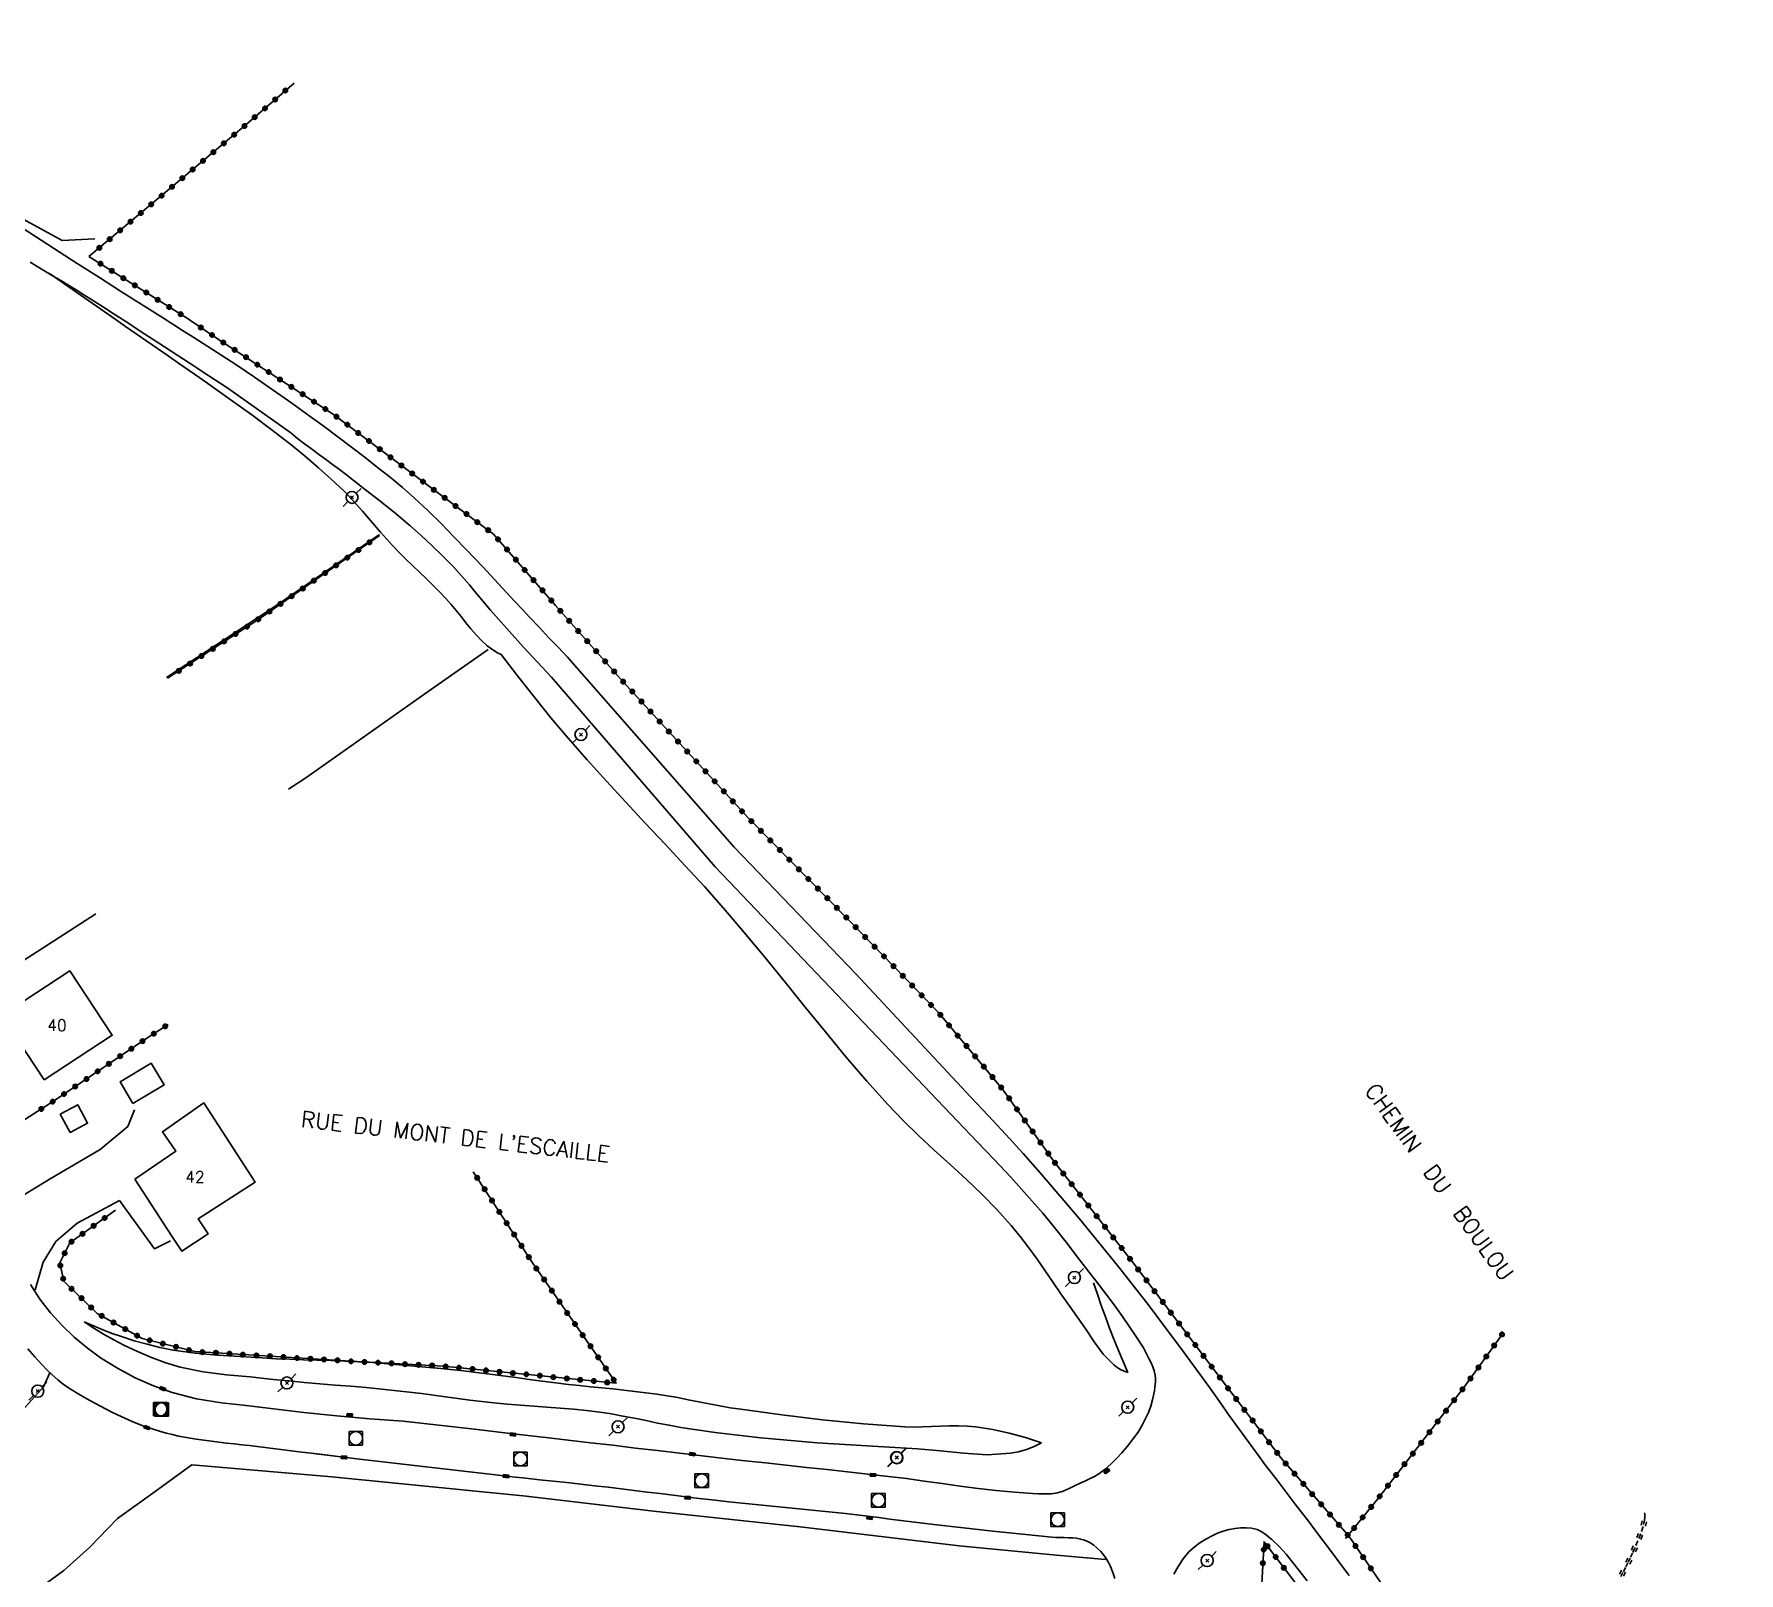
# Model space of a CAD drawing. Header units: millimetres. Extents: x 140000 to 141000, y 143000 to 144000.
# Drawn here: x 140313.5 to 140502.5, y 143532.1 to 143702.7 of the extents above; entities that cross this region are included whole.
import ezdxf
from ezdxf.enums import TextEntityAlignment as Align

# ---------------------------------------------------------------- set-up
doc = ezdxf.new("R2010")
doc.units = ezdxf.units.MM
doc.linetypes.add('DASHED', pattern=[0.75, 0.5, -0.25])
doc.layers.get('0').update_dxf_attribs({"linetype": 'CONTINUOUS'})
for name, color, linetype in [('W0008', 7, 'CONTINUOUS'), ('W0017', 7, 'CONTINUOUS'), ('W0101', 7, 'CONTINUOUS'), ('W0104', 1, 'CONTINUOUS'), ('W0211', 2, 'CONTINUOUS'), ('W0214', 2, 'CONTINUOUS'), ('W0220', 5, 'DASHED'), ('W0322', 7, 'CONTINUOUS'), ('W0323', 7, 'CONTINUOUS'), ('W0330', 7, 'CONTINUOUS'), ('W0401', 7, 'CONTINUOUS'), ('W0420', 7, 'CONTINUOUS'), ('W0473', 7, 'CONTINUOUS'), ('W0989', 7, 'CONTINUOUS'), ('W0991', 7, 'CONTINUOUS')]:
    doc.layers.add(name, color=color, linetype=linetype)
doc.styles.get("Standard").update_dxf_attribs({"font": 'romans.shx', "width": 0.85})

# ---------------------------------------------------------------- blocks, each defined once
blk = doc.blocks.new('T473')
for p, q in [((-0.166667, 0.166667), (0.166667, -0.166667)), ((-0.166667, -0.166667), (0.166667, 0.166667)), ((0.500001, 0.500001), (1.000002, 1.000002)), ((-1.000002, -1.000002), (-0.500001, -0.500001))]:
    blk.add_line(p, q)
blk.add_ellipse((0, 0), major_axis=(0.471405, 0.471405), ratio=1, start_param=5.4977871438, end_param=11.780972451)
blk = doc.blocks.new('T401')
for p, q in [((-0.3, 0.3), (0, 0.3)), ((-0.3, -0.25), (-0.3, 0.3)), ((-0.3, 0.15), (0, 0.15)), ((-0.3, 0), (0, 0)), ((0, 0.3), (0, -0.25)), ((-0.3, -0.15), (0, -0.15)), ((-0.3, -0.25), (-0.3, -0.3)), ((-0.3, -0.3), (0, -0.3)), ((0, -0.3), (0, -0.25))]:
    blk.add_line(p, q)
blk = doc.blocks.new('T420')
for p, q in [((0.75, 0.75), (-0.75, 0.75)), ((-0.75, 0.75), (-0.75, -0.75)), ((0.75, 0.75), (0.75, -0.75)), ((0.75, -0.75), (-0.75, -0.75))]:
    blk.add_line(p, q)
blk.add_ellipse((0, 0), major_axis=(-0.53, 0.53), ratio=1, start_param=3.926991, end_param=10.210176)
blk = doc.blocks.new('t323o')
at = {"color": 0, "linetype": 'Continuous'}
for radius in [0.25, 0.15]:
    blk.add_circle((0, 0), radius, dxfattribs=at)
blk = doc.blocks.new('t322o')
at = {"color": 0, "linetype": 'Continuous'}
for radius in [0.25, 0.15]:
    blk.add_circle((0, 0), radius, dxfattribs=at)
blk = doc.blocks.new('t220o')
at = {"color": 0, "linetype": 'Continuous'}
for p, q in [((-0.25, 0.25), (0.25, 0.25)), ((-0.25, -0.25), (0.25, -0.25))]:
    blk.add_line(p, q, dxfattribs=at)

msp = doc.modelspace()

# ---------------------------------------------------------------- linework, layer by layer
at = {"layer": 'W0008'}
for points in [[(140312.27, 143681.11), (140314.26, 143679.82), (140316.27, 143678.54), (140318.27, 143677.26), (140320.72, 143675.69), (140323.18, 143674.12), (140325.64, 143672.56), (140328.11, 143671)], [(140323.35, 143671), (140322.26, 143671.7), (140321.17, 143672.4), (140320.08, 143673.1), (140318.98, 143673.79), (140318.14, 143674.32), (140317.3, 143674.83), (140316.45, 143675.35), (140315.6, 143675.86), (140314.75, 143676.37), (140313.9, 143676.89), (140313.06, 143677.41)], [(140334.97, 143663.42), (140332.87, 143664.8), (140330.78, 143666.17), (140328.68, 143667.54), (140326.58, 143668.9), (140326.18, 143669.16), (140325.77, 143669.42), (140325.37, 143669.69), (140324.97, 143669.95), (140324.56, 143670.21), (140324.16, 143670.48), (140323.75, 143670.74), (140323.35, 143671)], [(140328.11, 143671), (140328.49, 143670.75), (140328.88, 143670.51), (140329.26, 143670.26), (140329.65, 143670.02), (140331.2, 143669.03), (140332.75, 143668.04), (140334.29, 143667.05), (140335.84, 143666.05)], [(140335.84, 143666.05), (140337.92, 143664.65), (140339.99, 143663.22), (140342.04, 143661.78), (140344.08, 143660.31), (140345.62, 143659.19), (140347.15, 143658.05), (140348.67, 143656.9), (140350.18, 143655.73), (140351.56, 143654.64), (140352.94, 143653.55), (140354.31, 143652.43), (140355.63, 143651.27), (140357.13, 143649.87), (140358.59, 143648.42), (140360.02, 143646.95), (140361.45, 143645.48), (140362.33, 143644.56), (140363.21, 143643.63), (140364.09, 143642.69), (140364.96, 143641.75), (140365.83, 143640.81), (140366.7, 143639.87), (140367.57, 143638.94), (140368.45, 143638), (140369.49, 143636.91), (140370.52, 143635.81), (140371.56, 143634.72), (140372.61, 143633.62)], [(140341.95, 143658.48), (140334.97, 143663.42)], [(140370.83, 143631.42), (140369.26, 143633.09), (140367.71, 143634.76), (140366.18, 143636.45), (140364.65, 143638.15), (140364.06, 143638.83), (140363.47, 143639.52), (140362.89, 143640.22), (140362.31, 143640.92), (140361.73, 143641.62), (140361.14, 143642.31), (140360.54, 143642.99), (140359.92, 143643.66), (140358.77, 143644.84), (140357.59, 143645.99), (140356.38, 143647.12), (140355.15, 143648.21), (140353.43, 143649.66), (140351.67, 143651.06), (140349.89, 143652.44), (140348.11, 143653.81), (140347.34, 143654.4), (140346.57, 143654.98), (140345.79, 143655.55), (140345.01, 143656.13), (140344.24, 143656.7), (140343.47, 143657.28), (140342.7, 143657.87), (140341.95, 143658.48)], [(140372.61, 143633.62), (140391.08, 143612.56), (140404.56, 143598.51), (140417.27, 143584.88)], [(140370.83, 143631.42), (140388.99, 143610.38), (140402.47, 143596.23), (140418.04, 143579.88)], [(140417.27, 143584.88), (140419.24, 143582.81), (140421.19, 143580.72), (140423.11, 143578.6), (140425.01, 143576.46), (140427.19, 143573.93), (140429.35, 143571.37), (140431.47, 143568.79), (140433.57, 143566.18), (140435.34, 143563.96), (140437.08, 143561.71), (140438.8, 143559.45), (140440.5, 143557.18), (140441.61, 143555.68), (140442.71, 143554.16), (140443.8, 143552.64), (140444.89, 143551.12), (140445.97, 143549.59), (140447.06, 143548.07), (140448.16, 143546.55), (140449.26, 143545.04), (140449.92, 143544.15), (140450.59, 143543.27), (140451.26, 143542.39), (140451.93, 143541.51), (140452.61, 143540.63), (140453.28, 143539.76), (140453.95, 143538.88), (140454.62, 143538), (140455.55, 143536.77), (140456.48, 143535.54), (140457.4, 143534.31), (140458.32, 143533.07), (140459.25, 143531.84)], [(140354.38, 143548.94), (140358.34, 143548.49), (140362.3, 143548.05), (140366.26, 143547.59), (140370.22, 143547.14), (140372.7, 143546.85), (140375.17, 143546.56), (140377.65, 143546.27), (140380.13, 143545.97), (140382.6, 143545.68), (140385.08, 143545.39), (140387.55, 143545.1), (140390.03, 143544.82), (140392.3, 143544.56), (140394.57, 143544.31), (140396.84, 143544.07), (140399.11, 143543.82), (140401.38, 143543.58), (140403.64, 143543.33), (140405.91, 143543.08), (140408.18, 143542.83), (140410.17, 143542.58), (140412.16, 143542.31), (140414.15, 143542.03), (140416.14, 143541.75), (140418.13, 143541.48), (140420.13, 143541.25), (140422.14, 143541.06), (140424.14, 143540.94), (140424.83, 143540.9), (140425.53, 143540.88), (140426.23, 143540.9), (140426.92, 143541.01), (140427.57, 143541.2), (140428.2, 143541.48), (140428.81, 143541.78), (140429.42, 143542.08), (140429.95, 143542.31), (140430.48, 143542.54), (140431.01, 143542.8), (140431.51, 143543.1), (140432.2, 143543.62), (140432.85, 143544.19), (140433.46, 143544.79), (140434.04, 143545.42), (140434.68, 143546.16), (140435.28, 143546.94), (140435.85, 143547.74), (140436.35, 143548.58), (140436.69, 143549.24), (140437, 143549.9), (140437.26, 143550.59), (140437.46, 143551.3), (140437.54, 143551.64), (140437.62, 143551.97), (140437.68, 143552.31), (140437.73, 143552.66), (140437.76, 143553), (140437.78, 143553.35), (140437.78, 143553.7), (140437.74, 143554.05), (140437.65, 143554.52), (140437.5, 143554.97), (140437.3, 143555.41), (140437.1, 143555.83), (140436.44, 143557.06), (140435.69, 143558.25), (140434.91, 143559.41), (140434.12, 143560.56), (140433.22, 143561.82), (140432.29, 143563.05), (140431.35, 143564.27), (140430.41, 143565.49), (140429.15, 143567.13), (140427.89, 143568.77), (140426.61, 143570.39), (140425.29, 143571.98), (140423.53, 143574.01), (140421.74, 143576), (140419.91, 143577.96), (140418.04, 143579.88)], [(140313.08, 143564.1), (140314.12, 143562.47), (140315.3, 143560.94), (140316.56, 143559.57), (140317.91, 143558.27), (140319.35, 143557.07), (140320.86, 143555.98), (140322.74, 143554.8), (140324.69, 143553.76), (140326.71, 143552.85), (140328.8, 143552.11), (140331.49, 143551.42), (140334.24, 143550.98), (140336.99, 143550.67), (140339.73, 143550.35), (140343.39, 143549.91), (140347.05, 143549.53), (140350.71, 143549.2), (140354.38, 143548.94)], [(140347.5, 143544.99), (140345.18, 143545.27), (140342.85, 143545.56), (140340.53, 143545.84), (140338.2, 143546.13), (140337.36, 143546.23), (140336.51, 143546.33), (140335.67, 143546.42), (140334.83, 143546.51), (140333.98, 143546.61), (140333.14, 143546.72), (140332.3, 143546.83), (140331.46, 143546.95), (140330.8, 143547.06), (140330.14, 143547.18), (140329.48, 143547.3), (140328.83, 143547.45), (140328.11, 143547.63), (140327.4, 143547.83), (140326.69, 143548.04), (140325.99, 143548.28), (140325.16, 143548.59), (140324.34, 143548.92), (140323.53, 143549.27), (140322.72, 143549.64), (140322.09, 143549.95), (140321.46, 143550.27), (140320.84, 143550.6), (140320.22, 143550.94), (140319.34, 143551.43), (140318.45, 143551.92), (140317.58, 143552.44), (140316.75, 143553.01), (140316.11, 143553.53), (140315.5, 143554.07), (140314.91, 143554.64), (140314.34, 143555.23), (140313.55, 143556.08), (140312.78, 143556.96)], [(140433.27, 143531.51), (140433.05, 143532.18), (140432.79, 143532.82), (140432.58, 143533.28), (140432.33, 143533.71), (140432.04, 143534.12), (140431.72, 143534.5), (140431.32, 143534.88), (140430.9, 143535.22), (140430.43, 143535.52), (140429.93, 143535.74), (140429.49, 143535.88), (140429.03, 143535.96), (140428.57, 143536.01), (140428.11, 143536.03), (140427.66, 143536.04), (140427.21, 143536.04), (140426.75, 143536.05), (140426.3, 143536.08), (140423.03, 143536.42), (140419.76, 143536.77), (140416.49, 143537.13), (140413.22, 143537.5), (140412, 143537.64), (140410.78, 143537.79), (140409.55, 143537.95), (140408.33, 143538.1), (140407.11, 143538.26), (140405.89, 143538.41), (140404.67, 143538.56), (140403.44, 143538.7), (140401.59, 143538.9), (140399.74, 143539.09), (140397.89, 143539.28), (140396.04, 143539.46), (140394.18, 143539.64), (140392.33, 143539.82), (140390.48, 143540.01), (140388.63, 143540.21), (140387.19, 143540.38), (140385.75, 143540.55), (140384.31, 143540.73), (140382.87, 143540.91), (140381.43, 143541.09), (140379.99, 143541.27), (140378.55, 143541.45), (140377.1, 143541.62), (140375.59, 143541.79), (140374.07, 143541.96), (140372.55, 143542.13), (140371.03, 143542.3), (140369.51, 143542.46), (140367.99, 143542.63), (140366.48, 143542.79), (140364.96, 143542.97), (140359.83, 143543.55), (140354.7, 143544.15), (140349.57, 143544.75), (140344.44, 143545.36)], [(140439.81, 143531.97), (140440.3, 143532.84), (140440.85, 143533.68), (140441.5, 143534.45), (140442.07, 143534.99), (140442.7, 143535.46), (140443.36, 143535.88), (140444.05, 143536.24), (140444.66, 143536.52), (140445.29, 143536.76), (140445.94, 143536.94), (140446.6, 143537.05), (140447.21, 143537.11), (140447.82, 143537.12), (140448.44, 143537.07), (140449.04, 143536.92), (140449.5, 143536.71), (140449.92, 143536.44), (140450.3, 143536.14), (140450.67, 143535.82), (140451.5, 143535.04), (140452.27, 143534.2), (140452.99, 143533.33), (140453.69, 143532.44), (140454.59, 143531.23)]]:
    msp.add_lwpolyline(points, dxfattribs=at)
at = {"layer": 'W0017'}
for points in [[(140324.63, 143583.45), (140323.86, 143581.61), (140320.81, 143579.05), (140315.26, 143575.79), (140310.89, 143573.15), (140308.91, 143573), (140307.69, 143573.12)], [(140313.6, 143563.51), (140314.48, 143566.55), (140315.89, 143568.86), (140318.26, 143570.9), (140322.97, 143573.39)], [(140322.97, 143573.41), (140326.82, 143568.05), (140328.59, 143568.92)], [(140312.2, 143550.16), (140314.51, 143552.74), (140315.24, 143554.29)]]:
    msp.add_lwpolyline(points, dxfattribs=at)
at = {"layer": 'W0101'}
for points in [[(140314.62, 143586.77), (140322.14, 143591.72), (140317.43, 143598.87), (140309.91, 143593.92), (140314.62, 143586.77)], [(140324.64, 143575.77), (140329.18, 143578.86), (140327.72, 143581.02), (140332.3, 143584.21), (140337.99, 143575.45), (140331.68, 143571.38), (140332.77, 143569.69), (140329.86, 143567.8), (140328.77, 143569.43)]]:
    msp.add_lwpolyline(points, close=True, dxfattribs=at)
at = {"layer": 'W0104'}
for points in [[(140324.43, 143584.16), (140327.89, 143586.22), (140326.46, 143588.61), (140323.01, 143586.55)], [(140316.39, 143582.98), (140317.49, 143580.94), (140319.42, 143581.97), (140318.32, 143584.02)]]:
    msp.add_lwpolyline(points, close=True, dxfattribs=at)
at = {"layer": 'W0211'}
for points in [[(140315.18, 143676.14), (140322.57, 143671)], [(140322.57, 143671), (140322.83, 143670.82), (140323.1, 143670.63), (140323.37, 143670.45), (140323.63, 143670.26), (140324.81, 143669.45), (140325.98, 143668.64), (140327.16, 143667.83), (140328.34, 143667.02), (140329.51, 143666.21), (140330.69, 143665.4), (140331.86, 143664.58), (140333.02, 143663.75), (140335.32, 143662.11), (140337.62, 143660.46), (140339.89, 143658.77), (140342.12, 143657.03), (140343.59, 143655.83), (140345.02, 143654.61), (140346.43, 143653.34), (140347.8, 143652.04), (140348.51, 143651.31), (140349.2, 143650.56), (140349.88, 143649.8), (140350.54, 143649.02), (140351.2, 143648.25), (140351.87, 143647.48), (140352.54, 143646.72), (140353.23, 143645.98), (140353.96, 143645.23), (140354.69, 143644.49), (140355.44, 143643.77), (140356.19, 143643.05), (140356.94, 143642.32), (140357.68, 143641.6), (140358.41, 143640.86), (140359.13, 143640.11), (140359.71, 143639.46), (140360.27, 143638.8), (140360.81, 143638.12), (140361.35, 143637.44), (140361.9, 143636.76), (140362.47, 143636.1), (140363.07, 143635.47), (140363.72, 143634.88), (140364.07, 143634.6), (140364.45, 143634.34), (140364.85, 143634.11), (140365.26, 143633.91)], [(140365.26, 143633.91), (140367.06, 143631.55), (140368.9, 143629.22), (140370.78, 143626.91), (140372.7, 143624.64), (140374.79, 143622.24), (140376.93, 143619.87), (140379.09, 143617.53), (140381.27, 143615.2), (140383.45, 143612.88), (140385.63, 143610.54), (140387.78, 143608.19), (140389.89, 143605.81), (140392.21, 143603.11), (140394.48, 143600.37), (140396.72, 143597.61), (140398.95, 143594.84), (140401.19, 143592.08), (140403.46, 143589.34), (140405.78, 143586.64), (140408.16, 143584), (140409.81, 143582.28), (140411.52, 143580.61), (140413.27, 143578.98), (140415.03, 143577.38), (140416.79, 143575.76), (140418.52, 143574.1), (140420.2, 143572.4), (140421.8, 143570.62), (140422.8, 143569.41), (140423.75, 143568.17), (140424.66, 143566.9), (140425.55, 143565.62), (140426.43, 143564.33), (140427.31, 143563.04), (140428.2, 143561.75), (140429.12, 143560.49), (140430.06, 143559.13), (140430.98, 143557.74), (140431.99, 143556.38), (140433.17, 143555.18), (140433.52, 143554.91), (140433.9, 143554.68), (140434.3, 143554.49), (140434.72, 143554.34)], [(140425.15, 143546.53), (140423.38, 143547.13), (140421.58, 143547.63), (140419.74, 143548.02), (140417.89, 143548.3), (140416.91, 143548.39), (140415.92, 143548.42), (140414.93, 143548.41), (140413.94, 143548.38), (140412.95, 143548.34), (140411.96, 143548.3), (140410.98, 143548.29), (140409.99, 143548.32), (140405.43, 143548.64), (140400.89, 143549.09), (140396.35, 143549.64), (140391.83, 143550.26), (140390.65, 143550.44), (140389.49, 143550.65), (140388.32, 143550.87), (140387.16, 143551.1), (140386, 143551.32), (140384.84, 143551.55), (140383.67, 143551.75), (140382.5, 143551.93), (140381.28, 143552.1), (140380.06, 143552.25), (140378.84, 143552.38), (140377.62, 143552.51), (140376.4, 143552.63), (140375.17, 143552.75), (140373.95, 143552.88), (140372.73, 143553.02), (140371.27, 143553.2), (140369.82, 143553.39), (140368.36, 143553.58), (140366.91, 143553.78), (140365.45, 143553.97), (140364, 143554.16), (140362.54, 143554.34), (140361.08, 143554.51), (140358.56, 143554.78), (140356.04, 143555.02), (140353.51, 143555.24), (140350.98, 143555.43), (140349.46, 143555.52), (140347.93, 143555.59), (140346.41, 143555.65), (140344.88, 143555.7), (140343.36, 143555.75), (140341.83, 143555.8), (140340.3, 143555.87), (140338.78, 143555.96), (140336.31, 143556.11), (140333.83, 143556.25), (140331.35, 143556.47), (140328.89, 143556.81), (140327.44, 143557.1), (140326.01, 143557.46), (140324.59, 143557.86), (140323.18, 143558.31), (140322.13, 143558.67), (140321.09, 143559.07), (140320.06, 143559.5), (140319.04, 143559.96)]]:
    msp.add_lwpolyline(points, dxfattribs=at)
at = {"layer": 'W0214'}
for points in [[(140434.72, 143554.34), (140434.19, 143555.56), (140433.68, 143556.79), (140433.18, 143558.02), (140432.7, 143559.26), (140432.23, 143560.51), (140431.78, 143561.77), (140431.34, 143563.03), (140430.92, 143564.29)], [(140319.04, 143559.96), (140320.1, 143559.25), (140321.19, 143558.58), (140322.31, 143557.96), (140323.45, 143557.38), (140324.96, 143556.67), (140326.5, 143556.01), (140328.07, 143555.42), (140329.68, 143554.94), (140332.23, 143554.41), (140334.82, 143554.08), (140337.42, 143553.84), (140340, 143553.58), (140341.71, 143553.4), (140343.43, 143553.24), (140345.15, 143553.09), (140346.87, 143552.95), (140348.59, 143552.81), (140350.3, 143552.66), (140352.02, 143552.5), (140353.73, 143552.32), (140355.08, 143552.17), (140356.42, 143552), (140357.76, 143551.83), (140359.1, 143551.65), (140360.44, 143551.46), (140361.78, 143551.29), (140363.12, 143551.12), (140364.46, 143550.97), (140365.93, 143550.83), (140367.39, 143550.7), (140368.86, 143550.6), (140370.33, 143550.49), (140371.8, 143550.38), (140373.26, 143550.26), (140374.73, 143550.11), (140376.19, 143549.93), (140377.48, 143549.74), (140378.76, 143549.51), (140380.04, 143549.26), (140381.32, 143549), (140382.6, 143548.74), (140383.87, 143548.49), (140385.16, 143548.25), (140386.44, 143548.04), (140388.97, 143547.69), (140391.5, 143547.38), (140394.03, 143547.1), (140396.57, 143546.86), (140400.27, 143546.56), (140403.98, 143546.31), (140407.68, 143546.09), (140411.39, 143545.88), (140413.94, 143545.66), (140416.52, 143545.38), (140419.12, 143545.22), (140421.71, 143545.38), (140422.61, 143545.54), (140423.49, 143545.79), (140424.34, 143546.12), (140425.15, 143546.53)]]:
    msp.add_lwpolyline(points, dxfattribs=at)
at = {"layer": 'W0220'}
msp.add_lwpolyline([(140491.99, 143538.79), (140492.01, 143538.64), (140492.03, 143538.32), (140492, 143537.99), (140491.81, 143537.18), (140491.54, 143536.39), (140491.22, 143535.62), (140490.9, 143534.86), (140490.66, 143534.32), (140490.41, 143533.77), (140490.14, 143533.24), (140489.87, 143532.71), (140489.6, 143532.17), (140489.34, 143531.64)], dxfattribs=at)
at = {"layer": 'W0322'}
for points in [[(140330.72, 143671), (140330.66, 143671.04)], [(140426.48, 143577.8), (140420.83, 143585.75), (140413.68, 143594.26), (140403.88, 143604.4), (140392.67, 143615.76), (140378.76, 143630.93), (140371.29, 143639.35), (140364.42, 143647.25), (140358.65, 143651.52), (140346.69, 143660.51), (140333.72, 143668.98), (140330.72, 143671)]]:
    msp.add_lwpolyline(points, dxfattribs=at)
at = {"layer": 'W0323'}
for points in [[(140342.3, 143697.25), (140336.75, 143692.44), (140319.57, 143678.02)], [(140319.57, 143678.02), (140330.66, 143671.04)], [(140328.27, 143631.29), (140338.16, 143637.7), (140351.77, 143647.11)], [(140306.7, 143578.72), (140315.64, 143584.42), (140326.09, 143591.46), (140328.34, 143592.91)], [(140322.51, 143572.34), (140317.46, 143568.71), (140316.33, 143566.49), (140316.77, 143564.45), (140320.49, 143560.89), (140325.45, 143558.11), (140331.32, 143556.65), (140348.58, 143555.59), (140358.82, 143555.04), (140378, 143553.14), (140368.72, 143566.5), (140362.17, 143576.59)], [(140426.48, 143577.8), (140435.3, 143566.51), (140444.85, 143553.88), (140451.73, 143544.83), (140459.24, 143536.15), (140468.21, 143523.1), (140473, 143518.34), (140482.89, 143511.15), (140495.58, 143504.88), (140502.45, 143501.2)], [(140476.2, 143558.56), (140471.98, 143552.67), (140462.42, 143540.33), (140458.86, 143535.95)], [(140463.28, 143517.92), (140449.82, 143535.58), (140448.49, 143511.71), (140447.31, 143500.3)]]:
    msp.add_lwpolyline(points, dxfattribs=at)
at = {"layer": 'W0330'}
for points in [[(140288.31, 143702.67), (140292.38, 143698.37), (140297.98, 143693.07), (140304.63, 143687.56), (140310.71, 143683.01), (140316.59, 143679.79), (140320.2, 143679.97)], [(140351.76, 143647.21), (140340.16, 143639.23), (140328.18, 143631.35)], [(140341.68, 143618.99), (140343.62, 143620.25), (140356.81, 143629.55), (140363.82, 143634.48)], [(140296.38, 143589.73), (140299.52, 143592.76), (140305.41, 143595.51), (140311.59, 143599.52), (140320.34, 143605.16)], [(140330.98, 143544.1), (140326.65, 143540.96), (140322.74, 143538.15), (140319.62, 143534.93), (140316.77, 143532.41), (140310.54, 143527.85), (140307.24, 143525.43)], [(140330.98, 143544.1), (140346.47, 143542.77), (140368.02, 143540.63), (140382.15, 143538.98), (140398.41, 143537.23), (140416.03, 143535.12), (140426.82, 143534.08), (140432.25, 143533.61)]]:
    msp.add_lwpolyline(points, dxfattribs=at)

# ---------------------------------------------------------------- block references
at = {"layer": 'W0220'}
for p, rotation in [((140491.91, 143537.6), 256.9628067025432), ((140490.87, 143534.79), 246.6259116217641), ((140491.45, 143536.17), 247.5512766168128), ((140490.24, 143533.43), 243.6277507281033), ((140489.56, 143532.09), 243.79599147912)]:
    msp.add_blockref('t220o', p, dxfattribs=dict(at, rotation=rotation))
at = {"layer": 'W0322'}
for p, rotation in [((140331.96, 143670.16), 146.00921509112), ((140333.21, 143669.32), 146.00921509112), ((140334.46, 143668.5), 146.8723521553374), ((140335.71, 143667.68), 146.8723521553374), ((140336.97, 143666.86), 146.8723521553374), ((140338.23, 143666.04), 146.8723521553374), ((140339.48, 143665.22), 146.8723521553374), ((140340.74, 143664.4), 146.8723521553374), ((140342, 143663.58), 146.8723521553374), ((140343.25, 143662.76), 146.8723521553374), ((140344.51, 143661.94), 146.8723521553374), ((140345.76, 143661.12), 146.8723521553374), ((140347.01, 143660.28), 143.0795553768038), ((140348.2, 143659.38), 143.0795553768038), ((140349.4, 143658.47), 143.0795553768038), ((140350.6, 143657.57), 143.0795553768038), ((140351.8, 143656.67), 143.0795553768038), ((140353, 143655.77), 143.0795553768038), ((140354.2, 143654.87), 143.0795553768038), ((140355.4, 143653.97), 143.0795553768038), ((140356.6, 143653.07), 143.0795553768038), ((140357.8, 143652.17), 143.0795553768038), ((140359, 143651.27), 143.4253154279287), ((140360.2, 143650.37), 143.4253154279287), ((140361.41, 143649.48), 143.4253154279287), ((140362.61, 143648.59), 143.4253154279287), ((140363.82, 143647.69), 143.4253154279287), ((140364.91, 143646.68), 131.0067525492073), ((140365.9, 143645.55), 131.0067525492073), ((140366.88, 143644.42), 131.0067525492073), ((140367.86, 143643.28), 131.0067525492073), ((140368.85, 143642.15), 131.0067525492073), ((140369.83, 143641.02), 131.0067525492073), ((140370.82, 143639.89), 131.0067525492073), ((140371.81, 143638.76), 131.6090067842498), ((140372.8, 143637.64), 131.6090067842498), ((140373.8, 143636.52), 131.6090067842498), ((140374.8, 143635.4), 131.6090067842498), ((140375.79, 143634.28), 131.6090067842498), ((140376.79, 143633.15), 131.6090067842498), ((140377.78, 143632.03), 131.6090067842498), ((140378.78, 143630.91), 132.5154055753631), ((140379.79, 143629.81), 132.5154055753631), ((140380.81, 143628.7), 132.5154055753631), ((140381.82, 143627.59), 132.5154055753631), ((140382.83, 143626.49), 132.5154055753631), ((140383.85, 143625.38), 132.5154055753631), ((140384.86, 143624.28), 132.5154055753631), ((140385.88, 143623.17), 132.5154055753631), ((140386.89, 143622.07), 132.5154055753631), ((140387.9, 143620.96), 132.5154055753631), ((140388.92, 143619.85), 132.5154055753631), ((140389.93, 143618.75), 132.5154055753631), ((140390.94, 143617.64), 132.5154055753631), ((140391.96, 143616.54), 132.5154055753631), ((140392.98, 143615.44), 134.6015021337386), ((140394.04, 143614.38), 134.6015021337386), ((140395.09, 143613.31), 134.6015021337386), ((140396.14, 143612.24), 134.6015021337386), ((140397.2, 143611.17), 134.6015021337386), ((140398.25, 143610.1), 134.6015021337386), ((140399.3, 143609.04), 134.6015021337386), ((140400.36, 143607.97), 134.6015021337386), ((140401.41, 143606.9), 134.6015021337386), ((140402.46, 143605.83), 134.6015021337386), ((140403.52, 143604.76), 134.6015021337386), ((140404.56, 143603.69), 134.0662715087219), ((140405.61, 143602.61), 134.0662715087219), ((140406.65, 143601.53), 134.0662715087219), ((140407.69, 143600.46), 134.0662715087219), ((140408.74, 143599.38), 134.0662715087219), ((140409.78, 143598.3), 134.0662715087219), ((140410.82, 143597.22), 134.0662715087219), ((140411.87, 143596.14), 134.0662715087219), ((140412.91, 143595.07), 134.0662715087219), ((140413.93, 143593.97), 130.0214168920605), ((140414.9, 143592.82), 130.0214168920605), ((140415.86, 143591.67), 130.0214168920605), ((140416.83, 143590.52), 130.0214168920605), ((140417.79, 143589.38), 130.0214168920605), ((140418.75, 143588.23), 130.0214168920605), ((140419.72, 143587.08), 130.0214168920605), ((140420.68, 143585.93), 130.0214168920605), ((140421.57, 143584.72), 125.39366225784), ((140422.44, 143583.5), 125.39366225784), ((140423.3, 143582.27), 125.39366225784), ((140424.17, 143581.05), 125.39366225784), ((140425.04, 143579.83), 125.39366225784), ((140425.91, 143578.6), 125.39366225784)]:
    msp.add_blockref('t322o', p, dxfattribs=dict(at, rotation=rotation))
at = {"layer": 'W0323'}
for p, rotation in [((140340.21, 143695.43), 220.8989614613873), ((140341.34, 143696.42), 220.8989614613873), ((140337.94, 143693.47), 220.8989614613873), ((140339.08, 143694.45), 220.8989614613873), ((140335.66, 143691.52), 219.9949687464535), ((140336.81, 143692.49), 220.8989614613873), ((140333.36, 143689.59), 219.9949687464535), ((140334.51, 143690.56), 219.9949687464535), ((140332.21, 143688.63), 219.9949687464535), ((140329.92, 143686.7), 219.9949687464535), ((140331.06, 143687.67), 219.9949687464535), ((140327.62, 143684.77), 219.9949687464535), ((140328.77, 143685.74), 219.9949687464535), ((140325.32, 143682.85), 219.9949687464535), ((140326.47, 143683.81), 219.9949687464535), ((140323.02, 143680.92), 219.9949687464535), ((140324.17, 143681.88), 219.9949687464535), ((140320.72, 143678.99), 219.9949687464535), ((140321.87, 143679.95), 219.9949687464535), ((140320.84, 143677.23), 327.7901455317855), ((140322.11, 143676.43), 327.7901455317855), ((140323.38, 143675.63), 327.7901455317855), ((140324.65, 143674.83), 327.7901455317855), ((140325.92, 143674.03), 327.7901455317855), ((140327.19, 143673.23), 327.7901455317855), ((140328.46, 143672.43), 327.7901455317855), ((140329.73, 143671.63), 327.7901455317855), ((140350.67, 143646.35), 34.66011292436384), ((140348.21, 143644.65), 34.66011292436384), ((140349.44, 143645.5), 34.66011292436384), ((140345.74, 143642.94), 34.66011292436384), ((140346.97, 143643.79), 34.66011292436384), ((140343.27, 143641.23), 34.66011292436384), ((140344.5, 143642.09), 34.66011292436384), ((140339.57, 143638.68), 34.66011292436384), ((140340.8, 143639.53), 34.66011292436384), ((140342.04, 143640.38), 34.66011292436384), ((140337.08, 143637), 32.96031774292129), ((140338.34, 143637.82), 34.66011292436384), ((140334.56, 143635.37), 32.96031774292129), ((140335.82, 143636.18), 32.96031774292129), ((140330.79, 143632.92), 32.96031774292129), ((140332.05, 143633.74), 32.96031774292129), ((140333.3, 143634.55), 32.96031774292129), ((140329.53, 143632.1), 32.96031774292129), ((140326.76, 143591.89), 32.76519292762253), ((140328.02, 143592.7), 32.76519292762253), ((140324.26, 143590.22), 33.96490764678359), ((140325.51, 143591.06), 33.96490764678359), ((140320.53, 143587.71), 33.96490764678359), ((140321.77, 143588.55), 33.96490764678359), ((140323.02, 143589.39), 33.96490764678359), ((140318.04, 143586.03), 33.96490764678359), ((140319.29, 143586.87), 33.96490764678359), ((140315.55, 143584.36), 32.51471908380727), ((140316.8, 143585.2), 33.96490764678359), ((140314.29, 143583.55), 32.51471908380727), ((140426.65, 143577.58), 307.9865207720921), ((140427.57, 143576.4), 307.9865207720921), ((140362.6, 143575.92), 123.0136228718504), ((140363.42, 143574.66), 123.0136228718504), ((140428.5, 143575.22), 307.9865207720921), ((140364.24, 143573.41), 123.0136228718504), ((140429.42, 143574.04), 307.9865207720921), ((140430.34, 143572.85), 307.9865207720921), ((140320.08, 143570.59), 215.6854242611809), ((140321.3, 143571.46), 215.6854242611809), ((140365.05, 143572.15), 123.0136228718504), ((140365.87, 143570.89), 123.0136228718504), ((140431.27, 143571.67), 307.9865207720921), ((140317.64, 143568.84), 215.6854242611809), ((140318.86, 143569.71), 215.6854242611809), ((140366.69, 143569.63), 123.0136228718504), ((140432.19, 143570.49), 307.9865207720921), ((140433.11, 143569.31), 307.9865207720921), ((140316.88, 143567.57), 243.1055480420697), ((140367.51, 143568.37), 123.0136228718504), ((140368.32, 143567.12), 123.0136228718504), ((140434.04, 143568.13), 307.9865207720921), ((140434.96, 143566.94), 307.9865207720921), ((140316.4, 143566.2), 282.1255333346376), ((140369.16, 143565.87), 124.7804836734603), ((140435.87, 143565.75), 307.0942452633545), ((140316.71, 143564.74), 282.1255333346376), ((140317.64, 143563.62), 316.1803778867613), ((140370.02, 143564.64), 124.7804836734603), ((140370.87, 143563.41), 124.7804836734603), ((140436.78, 143564.56), 307.0942452633545), ((140437.68, 143563.36), 307.0942452633545), ((140318.73, 143562.58), 316.1803778867613), ((140319.81, 143561.54), 316.1803778867613), ((140371.73, 143562.18), 124.7804836734603), ((140438.59, 143562.16), 307.0942452633545), ((140320.98, 143560.62), 330.7712153890472), ((140322.29, 143559.88), 330.7712153890472), ((140372.58, 143560.94), 124.7804836734603), ((140373.44, 143559.71), 124.7804836734603), ((140439.49, 143560.97), 307.0942452633545), ((140440.4, 143559.77), 307.0942452633545), ((140323.59, 143559.15), 330.7712153890472), ((140324.9, 143558.42), 330.7712153890472), ((140326.3, 143557.9), 346.0441538766326), ((140327.75, 143557.54), 346.0441538766326), ((140374.29, 143558.48), 124.7804836734603), ((140441.3, 143558.57), 307.0942452633545), ((140442.2, 143557.38), 307.0942452633545), ((140475.33, 143557.34), 234.3269910453657), ((140476.2, 143558.56), 234.3269910453657), ((140329.21, 143557.18), 346.0441538766326), ((140330.66, 143556.82), 346.0441538766326), ((140332.14, 143556.6), 356.4619070417556), ((140333.64, 143556.51), 356.4619070417556), ((140335.14, 143556.42), 356.4619070417556), ((140336.63, 143556.32), 356.4619070417556), ((140338.13, 143556.23), 356.4619070417556), ((140339.63, 143556.14), 356.4619070417556), ((140341.13, 143556.05), 356.4619070417556), ((140342.62, 143555.95), 356.4619070417556), ((140344.12, 143555.86), 356.4619070417556), ((140345.62, 143555.77), 356.4619070417556), ((140347.11, 143555.68), 356.4619070417556), ((140348.61, 143555.58), 356.9590203807626), ((140350.11, 143555.5), 356.9590203807626), ((140375.15, 143557.25), 124.7804836734603), ((140376, 143556.02), 124.7804836734603), ((140443.11, 143556.18), 307.0942452633545), ((140474.45, 143556.12), 234.3269910453657), ((140351.61, 143555.43), 356.9590203807626), ((140353.11, 143555.35), 356.9590203807626), ((140354.6, 143555.27), 356.9590203807626), ((140356.1, 143555.19), 356.9590203807626), ((140357.6, 143555.11), 356.9590203807626), ((140359.1, 143555.01), 354.3379069585658), ((140360.59, 143554.87), 354.3379069585658), ((140362.08, 143554.72), 354.3379069585658), ((140363.57, 143554.57), 354.3379069585658), ((140365.07, 143554.42), 354.3379069585658), ((140366.56, 143554.27), 354.3379069585658), ((140368.05, 143554.13), 354.3379069585658), ((140369.54, 143553.98), 354.3379069585658), ((140371.04, 143553.83), 354.3379069585658), ((140372.53, 143553.68), 354.3379069585658), ((140376.86, 143554.78), 124.7804836734603), ((140377.72, 143553.55), 124.7804836734603), ((140444.01, 143554.98), 307.0942452633545), ((140444.92, 143553.79), 307.2258426305157), ((140472.7, 143553.68), 234.3269910453657), ((140473.58, 143554.9), 234.3269910453657), ((140374.02, 143553.53), 354.3379069585658), ((140375.52, 143553.39), 354.3379069585658), ((140377.01, 143553.24), 354.3379069585658), ((140445.83, 143552.59), 307.2258426305157), ((140471.82, 143552.47), 232.2383941009869), ((140446.73, 143551.4), 307.2258426305157), ((140447.64, 143550.2), 307.2258426305157), ((140469.98, 143550.1), 232.2383941009869), ((140470.9, 143551.28), 232.2383941009869), ((140448.55, 143549.01), 307.2258426305157), ((140469.07, 143548.91), 232.2383941009869), ((140449.46, 143547.82), 307.2258426305157), ((140450.36, 143546.62), 307.2258426305157), ((140467.23, 143546.54), 232.2383941009869), ((140468.15, 143547.72), 232.2383941009869), ((140451.27, 143545.43), 307.2258426305157), ((140452.22, 143544.26), 310.9191620392938), ((140465.39, 143544.17), 232.2383941009869), ((140466.31, 143545.35), 232.2383941009869), ((140453.2, 143543.13), 310.9191620392938), ((140464.47, 143542.98), 232.2383941009869), ((140454.18, 143542), 310.9191620392938), ((140455.16, 143540.86), 310.9191620392938), ((140462.64, 143540.61), 232.2383941009869), ((140463.55, 143541.8), 232.2383941009869), ((140456.15, 143539.73), 310.9191620392938), ((140457.13, 143538.6), 310.9191620392938), ((140461.7, 143539.44), 230.9331941046016), ((140458.11, 143537.46), 310.9191620392938), ((140459.81, 143537.11), 230.9331941046016), ((140460.75, 143538.28), 230.9331941046016), ((140449.77, 143534.7), 266.8201698801357), ((140450.2, 143535.08), 127.3255461292716), ((140459.09, 143536.33), 310.9191620392938), ((140459.96, 143535.11), 304.4815145142949), ((140449.69, 143533.2), 266.8201698801357), ((140451.11, 143533.89), 127.3255461292716), ((140460.81, 143533.87), 304.4815145142949), ((140452.02, 143532.69), 127.3255461292716), ((140461.66, 143532.64), 304.4815145142949)]:
    msp.add_blockref('t323o', p, dxfattribs=dict(at, rotation=rotation))
at = {"layer": 'W0401'}
for p, rotation in [((140327.69, 143552.39), 250.1812337318677), ((140326.03, 143548.38), 70.5950767149116), ((140348.46, 143549.47), 264.8385874642833), ((140366.55, 143547.33), 263.4613071389069), ((140347.84, 143545.08), 83.22196547124415), ((140386.44, 143545.14), 263.3687170945182), ((140365.82, 143543), 83.56374813731158), ((140406.45, 143542.83), 263.6095905457879), ((140432.49, 143543.29), 309.2096990486934), ((140385.94, 143540.61), 83.0926016883641), ((140406.12, 143538.38), 82.92654612926275)]:
    msp.add_blockref('T401', p, dxfattribs=dict(at, rotation=rotation))
at = {"layer": 'W0420'}
for p in [(140327.46, 143550.28), (140327.64, 143550.24), (140349.15, 143547.05), (140367.4, 143544.75), (140387.48, 143542.35), (140407.07, 143540.16), (140426.95, 143538.03)]:
    msp.add_blockref('T420', p, dxfattribs=at)
at = {"layer": 'W0473'}
for p in [(140348.73, 143651.33), (140374.1, 143625.04), (140428.8, 143564.86), (140341.51, 143553.18), (140313.89, 143552.27), (140434.71, 143550.49), (140378.21, 143548.32), (140409.09, 143544.92), (140409.13, 143544.89), (140443.52, 143533.5)]:
    msp.add_blockref('T473', p, dxfattribs=at)

# ---------------------------------------------------------------- texts
at = {"layer": 'W0989'}
for s, rotation, p in [('CHEMIN  DU  BOULOU   ', 305.7363, (140460.91, 143585.57)), ("RUE DU MONT DE L'ESCAILLE   ", 353.4417, (140343.01, 143581.58))]:
    msp.add_text(s, height=1.75, rotation=rotation, dxfattribs=at).set_placement(p)
at = {"layer": 'W0991'}
for s, p in [('40', (140316.02, 143592.82)), ('42', (140331.31, 143576.01))]:
    msp.add_text(s, height=1.25, dxfattribs=at).set_placement(p, align=Align.MIDDLE_CENTER)

doc.saveas('drawing.dxf')
